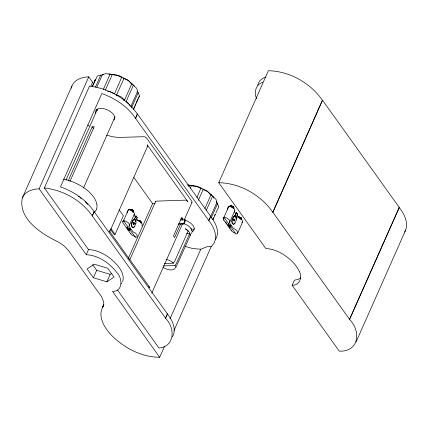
<?xml version="1.0" encoding="UTF-8"?>
<svg xmlns="http://www.w3.org/2000/svg" width="428" height="428" viewBox="0 0 428 428"><rect width="100%" height="100%" fill="white"/><g stroke="black" fill="none" stroke-linecap="round" stroke-linejoin="round"><path stroke-width="0.64" d="M107.53 91.212L110.017 91.581L114.57 93.743L121.782 77.061L122.264 77.42A1.177 0.631 23.9 0 0 122.542 77.623A1.37 0.733 23.9 0 0 122.959 77.821A1.177 0.631 23.9 0 0 123.291 77.912L127.533 79.71L131.776 83.76L124.585 99.992L123.451 100.312M116.17 95.824L123.938 78.549L123.778 77.933M196.944 197.517L200.962 188.047L201.444 188.406A1.177 0.631 23.9 0 0 201.722 188.609A1.37 0.733 23.9 0 0 202.139 188.807A1.177 0.631 23.9 0 0 202.471 188.892L206.868 190.77L211.015 194.729L204.889 208.554M198.325 200.352L203.118 189.534L202.958 188.919M155.626 201.679L156.054 201.149L185.618 200.138L186.763 200.614L187.956 201.818L147.146 144.792L147.612 146.199L109.568 232.051M233.319 208.666L233.784 208.34L232.334 207.141L228.921 206.071L223.956 217.269L228.67 223.855C226.375 224.823 229.708 227.707 231.297 227.53L236.01 234.116C239.734 233.661 236.449 229.269 234.266 228.889A2.418 1.289 23.9 0 1 233.083 227.958L229.772 223.336A2.418 1.289 23.9 0 1 229.617 222.341L234.737 210.833L234.656 209.656A5.2 2.777 23.9 0 0 233.795 208.334L233.447 206.981M134.317 214.251L134.237 213.08A5.2 2.777 23.9 0 0 133.376 211.753L131.348 210.239L128.502 209.495L123.542 220.693L128.25 227.279C125.96 228.247 129.288 231.131 130.882 230.949L135.596 237.535C139.314 237.08 136.029 232.688 133.852 232.308A2.418 1.289 23.9 0 1 132.664 231.382L129.358 226.754A2.418 1.289 23.9 0 1 129.203 225.759L134.317 214.251L134.162 214.562A2.418 1.289 23.9 0 0 134.317 215.557L135.419 217.098M237.69 233.212L242.74 221.661L241.82 219.527L239.231 217.691A2.418 1.289 23.9 0 1 238.043 216.761L236.941 215.22M90.897 86.076L92.598 82.23L88.751 76.853C82.197 76.997 74.568 79.448 71.925 86.039L22.304 198.02C17.987 218.756 41.516 233.993 57.534 241.617A24.198 12.931 23.9 0 1 64.965 246.763L68.464 250.492L101.495 296.609L103.646 301.756A24.096 12.872 23.9 0 1 102.902 306.849C97.242 316.629 104.71 328.062 111.446 335.236C124.077 347.975 141.443 357.203 159.665 357.268L164.523 346.311M71.289 88.2L71.925 86.039M257.72 85.188C258.491 81.101 262.011 78.067 265.922 77.04M300.74 277.783L298.487 279.27L294.389 280.196L292.131 285.278L339.27 351.147C359.113 352.009 361.312 331.24 349.532 319.427L399.26 207.446L349.532 319.427M356.08 341.961L405.701 229.986C408.489 221.977 404.032 213.626 399.153 207.446M184.19 220.013L192.028 202.321L191.867 201.304L146.424 137.821L144.354 136.676L118.208 137.468L112.607 136.757L106.695 135.195M209.474 193.194L209.463 193.547A1.15 0.615 23.9 0 0 209.602 193.772L209.998 194.119M122.643 281.801C125.254 273.422 118.278 265.702 112.623 260.39C105.882 254.655 97.573 249.861 88.516 249.62L44.373 187.929L89.489 86.114C108.247 88.329 126.592 98.376 137.372 114.062L135.489 118.31L208.821 220.629L216.991 202.155L215.969 199.336L210.314 194.285M241.611 218.724L241.381 218.087M159.665 357.268L112.527 291.398C123.168 291.607 122.585 278.104 116.769 272.454C109.504 262.985 98.467 255.313 86.269 254.697L39.13 188.828L88.751 76.853M92.197 86.734L95.396 79.522L94.08 81.882M92.298 86.809L97.343 76.029L100.757 75.066L102.394 75.077M95.428 87.087L100.757 75.066M96.798 87.226L102.394 74.606L105.807 73.643L112.762 74.686M103.378 89.302L110.033 74.274M105.315 90.233L112.238 74.606L114.078 74.675M66.04 180.001L97.3 109.456A9.662 5.163 23.9 0 0 97.263 110.595M68.207 180.894L92.191 126.774L94.187 126.709L69.935 181.435M83.514 187.978L115.041 116.828M131.134 83.299L133.349 85.226L126.158 101.452L129.443 104.507L129.861 105.657M130.754 106.775L137.677 91.148L136.634 88.275L133.349 85.226M131.562 107.674L138.223 92.646L137.008 91.276M133.338 109.204L134.403 106.797M134.938 105.598L135.735 103.795M136.27 102.592L137.869 98.986M133.59 109.247L139.448 96.022L138.223 92.646M94.133 211.63L167.466 313.949L165.583 318.197L92.25 215.878L94.133 211.63C86.274 199.764 73.696 191.632 60.471 186.87L101.827 93.55C115.052 98.312 127.63 106.444 135.489 118.31M92.357 215.873L94.24 211.63M135.596 118.305L137.372 114.062M96.53 209.131L94.989 211.903M86.269 254.697L88.516 249.62M93.39 277.761L87.087 268.955L94.262 264.199L107.744 268.254L114.046 277.06L106.872 281.817L93.39 277.761L96.696 270.298L92.619 264.6M110.708 229.686L114.105 234.437L115.1 234.405L123.371 215.739L119.214 209.934M130.374 210.351L131.022 209.292M131.332 210.646L131.894 209.581M131.546 210.753L131.968 209.608M132.327 211.272L132.669 210.068L132.964 210.341L132.482 211.421M132.91 212.01L133.386 210.929L132.364 209.784L129.861 209.265M132.964 212.16L133.44 211.079L133.124 210.662L133.386 210.929M128.732 229.595L129.063 228.846L130.412 229.253L130.08 230.002L128.732 229.595L128.1 228.713L128.817 228.236L130.171 228.643L130.802 229.526L130.08 230.002M133.969 226.931A2.787 1.584 88 0 1 131.84 226.792A2.787 1.584 88 0 1 131.626 223.052L132.814 220.393M132.027 223.047L133.21 220.377A2.787 1.584 88 0 1 135.435 219.965A2.787 1.584 88 0 1 135.735 223.908L134.547 226.567A2.787 1.584 88 0 1 132.343 226.942A2.787 1.584 88 0 1 132.022 223.042L131.631 223.063M134.076 220.062L135.97 215.926L137.26 217.729L135.633 221.276M134.135 220.056L135.97 215.926M106.872 281.817L110.178 274.353L111.836 273.257M135.521 236.614L132.418 235.459L130.727 233.816L130.915 233.394M139.25 221.747L139.726 220.629M139.464 221.848L139.945 220.768L140.4 220.982M102.501 307.443L103.849 304.399L102.527 307.481M140.25 222.367L140.721 221.281M140.405 222.517L140.684 221.249M128.314 258.405L152.598 203.605L133.911 177.497M129.78 259.801L155.68 201.353M188.705 186.517L189.235 185.313L191.942 185.672A1.172 0.626 23.9 0 0 192.274 185.784L192.6 185.843A1.455 0.776 23.9 0 0 192.889 185.832L193.237 185.704M190.374 188.053L191.439 185.645L197.543 186.341L201.171 188.063M180.456 224.283L174.587 237.535L173.484 235.994L181.756 217.322L182.858 218.858L182.323 220.067M151.753 293.207L182.569 223.673M185.26 219.805L185.586 220.265L183.933 223.999L183.607 223.539L185.26 219.805L180.621 219.965M188.154 230.96L174.747 261.214L173.377 263.193L164.422 263.498M187.576 230.344L185.377 228.782C187.699 230.275 190.455 232.458 190.209 235.528L176.063 267.109M206.194 210.619L212.588 196.195M299.359 271.657A38.055 20.335 23.9 0 0 291.757 261.032C284.727 254.425 275.739 248.914 265.868 248.577L218.729 182.713L268.351 70.732C289.601 71.112 310.359 82.936 322.445 100.264L272.823 212.24L349.633 319.422M117.491 290.104L158.927 348.007C175.25 346.594 175.148 327.5 165.481 318.202L167.466 313.949M173.945 330.625L211.245 246.448C219.345 239.536 214.594 227.37 208.714 220.629L210.704 216.381L137.479 114.057M211.143 218.077L217.536 203.648L216.338 202.294M212.844 219.591L213.642 217.788M214.706 215.38L215.241 214.182M212.941 219.66L215.338 214.251M215.873 213.048L217.467 209.442M170.002 318.812L200.78 249.23L207.409 246.619L211.245 246.448M235.17 233.067L233.581 232.479L231.585 230.976L223.812 220.163L224.01 219.735M230.794 206.927L231.42 205.879M231.746 207.227L232.222 206.109L230.28 205.847M231.965 207.329L232.441 206.248L232.886 206.457M232.741 207.853L233.223 206.772M232.902 207.997L233.174 206.729M233.378 208.736L233.859 207.655L233.538 207.27M228.52 225.294L228.846 224.545L229.478 225.428L230.831 225.834L230.499 226.578L229.151 226.171L228.52 225.294L229.237 224.818L230.585 225.219L231.216 226.102L230.499 226.578M229.151 226.171L229.478 225.428M233.661 224.122A2.787 1.584 88 0 1 231.987 222.801A2.787 1.584 88 0 1 232.04 219.634L233.228 216.969M234.972 223.154A2.787 1.584 88 0 1 232.757 223.523A2.787 1.584 88 0 1 232.441 219.618L233.629 216.959A2.787 1.584 88 0 1 235.849 216.541A2.787 1.584 88 0 1 236.154 220.484L234.967 223.149L234.565 223.159A2.787 1.584 88 0 1 233.923 223.999M234.496 216.638L236.384 212.502L237.679 214.31L236.047 217.857M234.555 216.638L236.384 212.502M231.136 230.398L231.334 229.97M239.664 218.323L240.231 217.258M239.883 218.43L240.306 217.285M240.664 218.949L241.146 217.868M240.825 219.093L241.301 218.013L241.007 217.74M272.93 212.234L322.445 100.264M147.612 146.199L147.088 146.553M129.203 225.759L129.277 224.277A5.2 2.777 23.9 0 0 128.416 222.951L126.388 221.436L123.542 220.693M234.737 210.833L234.581 211.143A2.418 1.289 23.9 0 0 234.737 212.138L236.208 214.193M229.617 222.341L229.697 220.853A5.2 2.777 23.9 0 0 228.83 219.532L226.803 218.013L223.956 217.269M22.304 198.02C24.947 191.423 32.576 188.973 39.13 188.828M404.706 231.955L405.701 229.986M138.399 97.91L139.448 96.022M129.026 209.993L129.561 209.704M129.7 209.592L130.503 209.201M137.629 220.704L138.437 220.308M141.17 223.1L140.962 221.511M217.729 208.971L218.783 207.082L217.536 203.648M229.44 206.574L229.959 206.457M230.114 206.173L230.917 205.782M238.048 217.285L238.851 216.889M241.585 219.682L241.504 219.104M215.364 239.798C220.26 232.163 215.712 222.64 210.597 216.386M172.393 336.895C176.876 329.298 172.34 320.096 167.359 313.954M242.649 222.014L241.863 222.747M163.517 265.895L175.031 265.499L176.395 263.52L189.802 233.265L186.555 233.367M192.028 202.321L191.658 202.53M121.161 283.903L122.007 282.924M141.791 225.984C143.434 224.042 140.486 221.816 138.811 221.11A2.418 1.289 23.9 0 1 137.629 220.185L136.527 218.638M233.533 207.842L233.849 208.222L233.859 207.655M128.02 210.587L127.335 211.255L127.298 212.251M113.944 74.772L118.208 75.285L121.991 77.077M128.165 226.829L127.646 227.37L127.694 227.974M262.696 82.299C255.8 84.316 253.579 92.758 256.666 98.745M124.061 220.602C122.488 220.736 122.424 222.683 123.403 223.582L130.722 233.816M228.991 206.992L227.75 207.831L227.712 208.832M224.475 217.178C222.908 217.312 222.838 219.264 223.817 220.163M137.789 220.372L139.935 220.72M237.701 217.092L238.369 217.007M238.209 216.953L239.787 217.028M228.894 223.352L228.161 223.71L228.108 224.55M129.625 209.592L129.219 209.645L130.208 209.276M230.045 206.173L229.638 206.226L230.622 205.857M292.131 285.278C299.327 285.738 302.815 277.398 299.391 271.7M127.87 211.223L127.169 211.625L127.1 212.641M228.29 207.799L227.589 208.201L227.514 209.217M123.735 220.554L123.034 220.96L122.964 221.977M224.154 217.135L223.453 217.536L223.379 218.553M152.598 203.605L155.252 203.519M137.26 217.729L135.906 215.926M237.679 214.31L236.326 212.507M180.857 218.927L182.858 218.858M236.063 217.799L236.17 217.793A2.755 1.562 88 0 0 236.063 217.392M232.046 219.639L232.447 219.628M178.968 223.7L183.607 223.539M177.973 224.202L183.933 223.999M134.151 226.583L134.547 226.567M239.311 216.975L238.968 216.921M102.394 74.606L103.603 74.611M137.928 220.425L137.623 220.42M92.068 82.224L92.598 82.23M218.729 182.713C239.98 183.088 260.738 194.911 272.823 212.24M232.27 206.13L233.806 207.505M139.886 220.704L141.213 221.741L141.363 222.753L141.101 222.357M44.373 187.929C63.125 190.144 81.47 200.192 92.25 215.878M231.05 205.815L231.366 205.873M130.636 209.239L130.947 209.297M138.554 220.34L138.94 220.388M108.787 73.867L112.28 74.392M112.238 74.606L117.208 75.355L121.761 77.516M188.117 184.928L191.541 185.442M187.48 185.051L189.235 185.313M191.439 185.645L196.543 186.415L200.941 188.502M63.296 179.193L65.495 179.637A30.238 16.157 23.9 0 1 73.809 182.312L79.153 184.848A30.238 16.157 23.9 0 1 86.344 189.54L88.43 191.279A30.201 16.136 23.9 0 1 96.386 202.391L96.83 204.188M96.696 270.298L110.178 274.353M184.891 246.33L192.605 248.545L200.78 249.23M123.938 78.549L128.491 80.71L131.776 83.76M116.748 94.781L121.301 96.942L124.585 99.992M203.118 189.534L207.826 191.771L211.015 194.729M231.757 205.922L232.227 206.146M239.691 217.028L240.814 217.563M131.337 209.34L131.808 209.565M132.027 209.667L132.466 209.875M139.271 220.447L139.726 220.666M131.027 83.251L130.727 83.069M78.426 196.452L79.389 197.083M241.478 218.334L241.783 219.329L241.563 218.992M80.32 197.725L81.224 198.394M240.215 218.719L240.745 219.115M131.797 210.961L133.167 212.234M148.719 286.466L149.912 287.664L109.103 230.639L109.579 231.66M87.815 124.923L89.34 126.126M131.567 83.46L134.264 85.964M240.713 217.467L241.734 218.606M210.811 194.435L213.599 197.024L214.011 198.159M85.161 201.7L87.799 204.445M172.917 262.696L173.377 263.193M216.295 201.369L216.991 202.155M322.552 100.259L399.26 207.446M228.921 206.071L229.301 206.612M225.545 221.891L226.701 223.507M229.397 227.279L230.168 228.354M92.191 126.774L93.684 128.865M128.502 209.495L128.887 210.03M126.667 227.466L127.822 229.082M110.943 228.595L115.1 234.405M133.226 211.325L133.429 211.646L133.44 211.079M190.909 228.386L191.969 230.371L191.049 228.525L189.347 226.706A9.336 4.992 23.9 0 0 184.436 223.839M175.031 265.499L175.287 266.007A8.474 4.531 23.9 0 1 171.842 269.908A8.474 4.531 23.9 0 1 162.998 267.222M133.033 210.405L133.263 211.041M190.118 233.891L190.209 235.528M233.929 219.227A0.845 0.482 88 0 1 234.598 220.051A0.845 0.482 88 0 1 233.934 220.794M233.827 220.677A0.845 0.482 88 0 1 233.816 219.334M233.72 220.682A0.845 0.482 88 0 1 233.715 219.339M233.945 219.184A0.845 0.482 88 0 1 234.496 220.051A0.845 0.482 88 0 1 233.956 220.859M234.351 219.746A0.845 0.482 88 0 1 234.293 220.581M235.448 216.429A2.755 1.562 88 0 0 234.747 215.958L234.849 215.953A2.755 1.562 88 0 1 235.919 217.028M235.646 216.702A2.755 1.562 88 0 1 235.817 217.028M233.223 216.964A2.787 1.584 88 0 1 235.116 216.188M236.058 218.328A2.787 1.584 88 0 1 236.063 219.254M133.311 222.908A0.845 0.482 88 0 1 134.023 222.838A0.845 0.482 88 0 1 134.028 224.085A0.845 0.482 88 0 1 133.317 223.935M133.301 222.758A0.845 0.482 88 0 1 133.948 222.897A0.845 0.482 88 0 1 133.953 224.037A0.845 0.482 88 0 1 133.306 224.101M133.787 222.795A0.845 0.482 88 0 1 133.793 224.138M135.227 220.126A2.755 1.562 88 0 0 134.333 219.377L134.435 219.377A2.755 1.562 88 0 1 135.328 220.12M135.398 220.452A2.755 1.562 88 0 1 135.649 221.217M135.505 220.447A2.755 1.562 88 0 1 135.751 221.217M132.808 220.383A2.787 1.584 88 0 1 134.697 219.607M135.585 223.122A2.787 1.584 88 0 1 135.483 223.539M165.968 259.384A8.474 4.531 23.9 0 1 172.907 262.68M191.963 230.36A9.336 4.992 23.9 0 1 191.295 233.421M130.422 82.786A1.15 0.615 23.9 0 1 130.321 82.636M183.97 219.88A10.277 5.494 23.9 0 1 193.098 225.679A10.277 5.494 23.9 0 1 192.284 231.735M194.317 228.771A10.277 5.494 23.9 0 1 192.627 229.772M96.851 204.22A30.238 16.157 23.9 0 1 96.551 209.164M95.674 113.147A10.267 5.484 23.9 0 1 106.342 109.45A10.267 5.484 23.9 0 1 113.88 119.984M96.664 110.916A10.267 5.484 23.9 0 1 96.562 109.06M233.929 219.478A0.845 0.482 88 0 0 234.255 220.853A0.845 0.482 88 0 0 234.758 219.719A0.845 0.482 88 0 0 233.929 219.478M133.509 222.897A0.845 0.482 88 0 0 133.836 224.272A0.845 0.482 88 0 0 134.339 223.138A0.845 0.482 88 0 0 133.509 222.897"/></g></svg>
